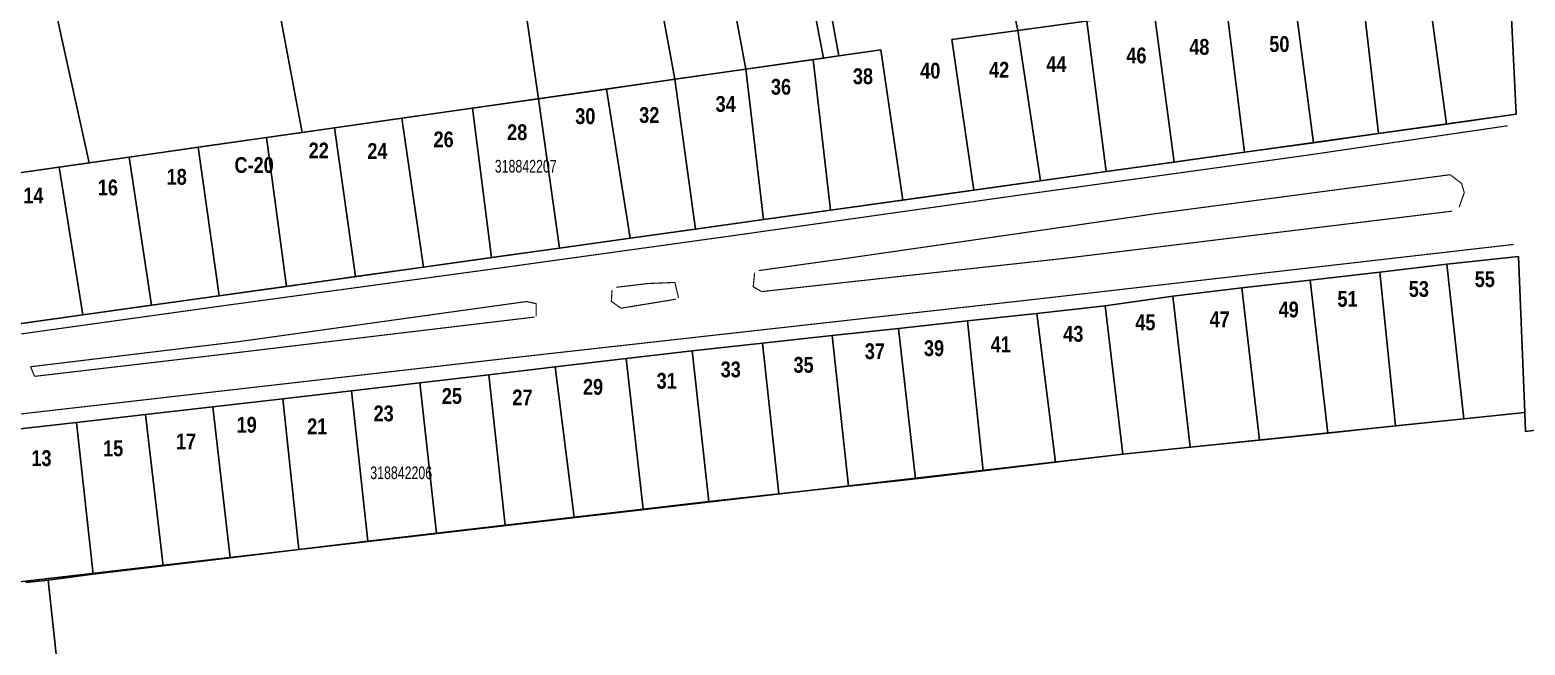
# Model space of a CAD drawing. Extents: x 204834 to 208707, y 4853033 to 4855981.
# Drawn here: x 205149.9 to 205386.4, y 4854662.8 to 4854760.1 of the extents above; entities that cross this region are included whole.
import ezdxf
from ezdxf.enums import TextEntityAlignment as Align

# ---------------------------------------------------------------- set-up
doc = ezdxf.new("R2010")
doc.units = 0
doc.header["$LTSCALE"] = 1.5
doc.header["$MEASUREMENT"] = 0
for name, color, linetype in [('CD-MALHA-LOTES', 40, 'CONTINUOUS'), ('CD_TXT_QUADRA', 7, 'CONTINUOUS'), ('RU-QUADRAS', 6, 'CONTINUOUS'), ('SV-RUA-PAVIM-S-GUIA-C-GUIA', 7, 'CONTINUOUS'), ('Th_NmrPort', 7, 'CONTINUOUS')]:
    doc.layers.add(name, color=color, linetype=linetype)
doc.styles.add('ARIAL', font='ARIAL.TTF')
doc.styles.get("Standard").update_dxf_attribs({"font": 'swisscbo.ttf'})

msp = doc.modelspace()

# ---------------------------------------------------------------- linework, layer by layer
at = {"layer": 'CD-MALHA-LOTES', "linetype": 'Continuous', "flags": 128}
for points in [[(205386.4, 4854699.58), (205386.47, 4854696.6), (205391.55, 4854697.28), (205391.22, 4854776.14), (205796.08, 4854803.23)], [(205297.87, 4854799.81), (205306.18, 4854760.03)], [(205267.82, 4854795.41), (205275.45, 4854755.67)], [(205277.89, 4854756.03), (205270.6, 4854795.87)], [(205263.16, 4854753.92), (205255.78, 4854793.56)], [(205230.34, 4854749.24), (205224.57, 4854789.16)], [(205192.97, 4854743.9), (205185.54, 4854783.6)], [(205159.26, 4854739.09), (205150.63, 4854778.39)], [(205383.85, 4854770.74), (205385, 4854746.77)], [(205374.01, 4854745.24), (205370.79, 4854768.94)], [(205352.93, 4854742.28), (205349.84, 4854766.05)], [(205363.25, 4854743.73), (205360.47, 4854767.52)], [(205342.04, 4854740.77), (205339.08, 4854764.57)], [(205251.94, 4854752.32), (205249.93, 4854763.22)], [(205320.16, 4854737.71), (205317.1, 4854761.53)], [(205330.93, 4854739.21), (205327.74, 4854763)], [(205295.73, 4854758.59), (205306.18, 4854760.03)], [(205306.18, 4854760.03), (205307.58, 4854760.22)], [(205309.78, 4854736.25), (205306.18, 4854760.03)], [(205277.89, 4854756.03), (205284.49, 4854756.96)], [(205287.99, 4854733.21), (205284.49, 4854756.96)], [(205299.23, 4854734.78), (205295.73, 4854758.59)], [(205263.16, 4854753.92), (205273.83, 4854755.44)], [(205273.83, 4854755.44), (205275.45, 4854755.67)], [(205276.54, 4854731.61), (205273.83, 4854755.44)], [(205275.45, 4854755.67), (205277.89, 4854756.03)], [(205241.12, 4854750.77), (205251.94, 4854752.32)], [(205251.94, 4854752.32), (205263.16, 4854753.92)], [(205255.19, 4854728.62), (205251.94, 4854752.32)], [(205265.96, 4854730.13), (205263.16, 4854753.92)], [(205230.34, 4854749.24), (205241.12, 4854750.77)], [(205244.88, 4854727.18), (205241.12, 4854750.77)], [(205208.74, 4854746.15), (205219.93, 4854747.75)], [(205219.93, 4854747.75), (205230.34, 4854749.24)], [(205222.91, 4854724.11), (205219.93, 4854747.75)], [(205233.65, 4854725.61), (205230.34, 4854749.24)], [(205192.97, 4854743.9), (205198.08, 4854744.63)], [(205198.08, 4854744.63), (205208.74, 4854746.15)], [(205201.39, 4854721.1), (205198.08, 4854744.63)], [(205212.17, 4854722.6), (205208.74, 4854746.15)], [(205374.01, 4854745.24), (205363.25, 4854743.73)], [(205385, 4854746.77), (205374.01, 4854745.24)], [(205176.49, 4854741.55), (205187.35, 4854743.1)], [(205187.35, 4854743.1), (205192.97, 4854743.9)], [(205190.51, 4854719.53), (205187.35, 4854743.1)], [(205352.93, 4854742.28), (205342.04, 4854740.77)], [(205363.25, 4854743.73), (205352.93, 4854742.28)], [(205159.26, 4854739.09), (205165.61, 4854740)], [(205165.61, 4854740), (205176.49, 4854741.55)], [(205169.12, 4854716.58), (205165.61, 4854740)], [(205179.85, 4854718.08), (205176.49, 4854741.55)], [(205342.04, 4854740.77), (205330.93, 4854739.21)], [(205144.07, 4854736.92), (205154.53, 4854738.42)], [(205154.53, 4854738.42), (205159.26, 4854739.09)], [(205158.26, 4854715.06), (205154.53, 4854738.42)], [(205320.16, 4854737.71), (205309.78, 4854736.25)], [(205330.93, 4854739.21), (205320.16, 4854737.71)], [(205309.78, 4854736.25), (205299.23, 4854734.78)], [(205287.99, 4854733.21), (205276.54, 4854731.61)], [(205299.23, 4854734.78), (205287.99, 4854733.21)], [(205276.54, 4854731.61), (205265.96, 4854730.13)], [(205255.19, 4854728.62), (205244.88, 4854727.18)], [(205265.96, 4854730.13), (205255.19, 4854728.62)], [(205233.65, 4854725.61), (205222.91, 4854724.11)], [(205244.88, 4854727.18), (205233.65, 4854725.61)], [(205222.91, 4854724.11), (205212.17, 4854722.6)], [(205374.02, 4854723.05), (205385.36, 4854724.27)], [(205385.36, 4854724.27), (205386.4, 4854699.58)], [(205201.39, 4854721.1), (205190.51, 4854719.53)], [(205212.17, 4854722.6), (205201.39, 4854721.1)], [(205352.45, 4854720.55), (205363.42, 4854721.82)], [(205363.42, 4854721.82), (205374.02, 4854723.05)], [(205365.92, 4854697.47), (205363.42, 4854721.82)], [(205376.76, 4854698.58), (205374.02, 4854723.05)], [(205190.51, 4854719.53), (205179.85, 4854718.08)], [(205330.72, 4854718.03), (205341.63, 4854719.3)], [(205341.63, 4854719.3), (205352.45, 4854720.55)], [(205344.39, 4854695.25), (205341.63, 4854719.3)], [(205355.22, 4854696.36), (205352.45, 4854720.55)], [(205169.12, 4854716.58), (205158.26, 4854715.06)], [(205179.85, 4854718.08), (205169.12, 4854716.58)], [(205309.21, 4854715.29), (205320, 4854716.47)], [(205320, 4854716.47), (205330.72, 4854718.03)], [(205322.79, 4854693.02), (205320, 4854716.47)], [(205333.44, 4854694.12), (205330.72, 4854718.03)], [(205158.26, 4854715.06), (205147.52, 4854713.54)], [(205287.28, 4854712.89), (205298.24, 4854714.09)], [(205298.24, 4854714.09), (205309.21, 4854715.29)], [(205300.72, 4854690.39), (205298.24, 4854714.09)], [(205312.13, 4854691.75), (205309.21, 4854715.29)], [(205265.8, 4854710.57), (205276.81, 4854711.76)], [(205276.81, 4854711.76), (205287.28, 4854712.89)], [(205279.39, 4854687.95), (205276.81, 4854711.76)], [(205289.99, 4854689.12), (205287.28, 4854712.89)], [(205244.21, 4854708.13), (205254.64, 4854709.36)], [(205254.64, 4854709.36), (205265.8, 4854710.57)], [(205257.29, 4854685.52), (205254.64, 4854709.36)], [(205268.35, 4854686.74), (205265.8, 4854710.57)], [(205222.48, 4854705.57), (205233.01, 4854706.81)], [(205233.01, 4854706.81), (205244.21, 4854708.13)], [(205235.99, 4854683.05), (205233.01, 4854706.81)], [(205246.89, 4854684.31), (205244.21, 4854708.13)], [(205211.57, 4854704.28), (205222.48, 4854705.57)], [(205225.07, 4854681.77), (205222.48, 4854705.57)], [(205189.89, 4854701.77), (205200.78, 4854703.03)], [(205200.78, 4854703.03), (205211.57, 4854704.28)], [(205203.34, 4854679.25), (205200.78, 4854703.03)], [(205214.21, 4854680.51), (205211.57, 4854704.28)], [(205168.19, 4854699.27), (205178.85, 4854700.5)], [(205178.85, 4854700.5), (205189.89, 4854701.77)], [(205181.59, 4854676.63), (205178.85, 4854700.5)], [(205192.44, 4854677.94), (205189.89, 4854701.77)], [(205146.45, 4854696.81), (205157.28, 4854698)], [(205157.28, 4854698), (205168.19, 4854699.27)], [(205159.9, 4854674.01), (205157.28, 4854698)], [(205170.96, 4854675.35), (205168.19, 4854699.27)], [(205365.92, 4854697.47), (205355.22, 4854696.36)], [(205376.76, 4854698.58), (205365.92, 4854697.47)], [(205386.4, 4854699.58), (205376.76, 4854698.58)], [(205344.39, 4854695.25), (205333.44, 4854694.12)], [(205355.22, 4854696.36), (205344.39, 4854695.25)], [(205322.79, 4854693.02), (205312.13, 4854691.75)], [(205333.44, 4854694.12), (205322.79, 4854693.02)], [(205300.72, 4854690.39), (205289.99, 4854689.12)], [(205312.13, 4854691.75), (205300.72, 4854690.39)], [(205279.39, 4854687.95), (205268.35, 4854686.74)], [(205289.99, 4854689.12), (205279.39, 4854687.95)], [(205257.29, 4854685.52), (205246.89, 4854684.31)], [(205268.35, 4854686.74), (205257.29, 4854685.52)], [(205235.99, 4854683.05), (205225.07, 4854681.77)], [(205246.89, 4854684.31), (205235.99, 4854683.05)], [(205225.07, 4854681.77), (205214.21, 4854680.51)], [(205203.34, 4854679.25), (205192.44, 4854677.94)], [(205214.21, 4854680.51), (205203.34, 4854679.25)], [(205181.59, 4854676.63), (205170.96, 4854675.35)], [(205192.44, 4854677.94), (205181.59, 4854676.63)], [(205159.9, 4854674.01), (205152.79, 4854673.06)], [(205170.96, 4854675.35), (205159.9, 4854674.01)], [(205152.79, 4854673.06), (205149.27, 4854672.73)], [(205152.79, 4854673.06), (205154.38, 4854658.42)]]:
    msp.add_lwpolyline(points, dxfattribs=at)
at = {"layer": 'RU-QUADRAS', "linetype": 'Continuous'}
msp.add_lwpolyline([(205346.53, 4854246.15), (205280.22, 4854363.61, 0.007344), (205177.7, 4854509.57), (205175.67, 4854533.79), (205408.99, 4854550.53), (205400.61, 4854652.83), (205094.55, 4854628.75), (205081.29, 4854649.58), (205069.84, 4854648.26), (205059.8, 4854662.58), (205322.79, 4854693.02), (205386.4, 4854699.58), (205386.47, 4854696.6), (205391.55, 4854697.28), (205391.22, 4854776.14), (205796.08, 4854803.23), (206032.08, 4854817.08)], format="xyb", dxfattribs=at)
msp.add_lwpolyline([(205097.89, 4854730.33), (205101.59, 4854716.32), (205043.81, 4854704.97), (205046.36, 4854699.41), (205385, 4854746.77), (205383.85, 4854770.74), (205306.18, 4854760.03), (205297.87, 4854799.81), (205270.6, 4854795.87), (205277.89, 4854756.02), (205097.89, 4854730.33)], close=True, dxfattribs=at)
for points in [[(205052.03, 4854763.68), (205150.63, 4854778.39), (205185.54, 4854783.6), (205224.57, 4854789.16), (205234.76, 4854790.43), (205244.54, 4854791.82), (205255.78, 4854793.56), (205267.82, 4854795.41), (205275.45, 4854755.67), (205275.45, 4854755.67), (205263.16, 4854753.92), (205251.94, 4854752.32), (205241.12, 4854750.77), (205219.93, 4854747.75), (205208.74, 4854746.15), (205198.08, 4854744.63), (205187.35, 4854743.1), (205176.49, 4854741.55), (205165.61, 4854740), (205154.53, 4854738.42), (205144.07, 4854736.92)], [(205146.45, 4854696.81), (205157.28, 4854698), (205168.19, 4854699.27), (205178.85, 4854700.5), (205189.89, 4854701.77), (205200.78, 4854703.03), (205211.57, 4854704.28), (205222.48, 4854705.57), (205233.01, 4854706.81), (205244.21, 4854708.13), (205254.64, 4854709.36), (205265.8, 4854710.57), (205276.81, 4854711.76), (205287.28, 4854712.89), (205298.24, 4854714.09), (205309.21, 4854715.29), (205320, 4854716.47), (205330.72, 4854718.03), (205341.63, 4854719.3), (205352.45, 4854720.55), (205363.42, 4854721.82), (205374.02, 4854723.05), (205385.36, 4854724.27), (205386.4, 4854699.58), (205376.76, 4854698.58), (205365.92, 4854697.47), (205355.22, 4854696.36), (205344.39, 4854695.25), (205333.44, 4854694.12), (205322.79, 4854693.02), (205312.13, 4854691.75), (205300.72, 4854690.39), (205289.99, 4854689.12), (205279.39, 4854687.95), (205268.35, 4854686.74), (205257.29, 4854685.52), (205246.89, 4854684.31), (205235.99, 4854683.05), (205225.07, 4854681.77), (205214.21, 4854680.51), (205203.34, 4854679.25), (205192.44, 4854677.94), (205181.59, 4854676.63), (205170.96, 4854675.35), (205159.9, 4854674.01), (205152.79, 4854673.06), (205149.27, 4854672.73)]]:
    msp.add_lwpolyline(points, dxfattribs=at)
at = {"layer": 'SV-RUA-PAVIM-S-GUIA-C-GUIA', "linetype": 'Continuous', "const_width": 0.18}
for points in [[(205383.66, 4854744.96), (205351.86, 4854740.29), (205306.98, 4854734.07), (205260.85, 4854727.54), (205221.49, 4854722.08), (205180.77, 4854716.53), (205133.57, 4854709.95), (205103.33, 4854705.87)], [(205051.88, 4854688.47), (205138.8, 4854698.27), (205226.67, 4854708.31), (205309.29, 4854717.55), (205384.63, 4854726.19)]]:
    msp.add_lwpolyline(points, dxfattribs=at)
at = {"layer": 'SV-RUA-PAVIM-S-GUIA-C-GUIA', "const_width": 0.18}
for points in [[(205328.04, 4854731.06), (205374.56, 4854737.22)], [(205374.56, 4854737.22), (205376.36, 4854735.86), (205376.81, 4854734.39), (205375.98, 4854732.06)], [(205279.44, 4854724.04), (205328.04, 4854731.06)], [(205374.89, 4854731.45), (205313.34, 4854723.96)], [(205265.17, 4854722.05), (205279.44, 4854724.04)], [(205313.34, 4854723.96), (205265.64, 4854718.73)], [(205265.64, 4854718.73), (205264.32, 4854719.49), (205264.54, 4854721.71)], [(205243.39, 4854716.1), (205241.88, 4854717.19), (205241.99, 4854718.93)], [(205242.64, 4854719.41), (205247.74, 4854720.01)], [(205247.74, 4854720.01), (205251.93, 4854720.18)], [(205251.93, 4854720.18), (205252.5, 4854717.74)], [(205182.9, 4854710.81), (205228.46, 4854717.16)], [(205228.46, 4854717.16), (205229.99, 4854716.81), (205229.98, 4854714.8)], [(205252.08, 4854717.52), (205243.39, 4854716.1)], [(205229.73, 4854714.7), (205179.71, 4854708.72)], [(205150, 4854706.84), (205182.9, 4854710.81)], [(205150.63, 4854705.32), (205150, 4854706.84)], [(205179.71, 4854708.72), (205150.63, 4854705.32)]]:
    msp.add_lwpolyline(points, dxfattribs=at)

# ---------------------------------------------------------------- texts
at = {"layer": 'CD_TXT_QUADRA', "linetype": 'Continuous', "style": 'ARIAL', "width": 0.7}
for s, p in [('318842207', (205223.44, 4854737.56)), ('318842206', (205203.74, 4854689.07))]:
    msp.add_text(s, height=2, dxfattribs=at).set_placement(p)
at = {"layer": 'Th_NmrPort', "color": 1}
for s, p in [('48', (205333.3, 4854757.44)), ('50', (205345.96, 4854757.89)), ('46', (205323.35, 4854756.08)), ('38', (205280.09, 4854752.79)), ('40', (205290.74, 4854753.68)), ('42', (205301.63, 4854753.82)), ('44', (205310.68, 4854754.72)), ('36', (205267.12, 4854751.13)), ('34', (205258.37, 4854748.41)), ('30', (205236.17, 4854746.48)), ('32', (205246.28, 4854746.66)), ('28', (205225.39, 4854743.94)), ('22', (205194, 4854741.05)), ('24', (205203.28, 4854740.97)), ('26', (205213.75, 4854742.81)), ('C-20', (205182.26, 4854738.75)), ('18', (205171.53, 4854736.89)), ('14', (205148.86, 4854733.94)), ('16', (205160.64, 4854735.2)), ('55', (205378.46, 4854720.7)), ('51', (205356.74, 4854717.58)), ('53', (205368.02, 4854719.14)), ('49', (205347.44, 4854715.9)), ('45', (205324.76, 4854713.86)), ('47', (205336.52, 4854714.34)), ('41', (205301.89, 4854710.38)), ('43', (205313.36, 4854712.06)), ('37', (205281.97, 4854709.3)), ('39', (205291.33, 4854709.78)), ('33', (205259.17, 4854706.42)), ('35', (205270.69, 4854707.14)), ('29', (205237.39, 4854703.66)), ('31', (205249.03, 4854704.62)), ('25', (205215.06, 4854702.22)), ('27', (205226.22, 4854701.98)), ('23', (205204.26, 4854699.46)), ('19', (205182.6, 4854697.66)), ('21', (205193.76, 4854697.42)), ('15', (205161.48, 4854693.94)), ('17', (205173, 4854695.02)), ('13', (205150.13, 4854692.38))]:
    msp.add_text(s, height=2.5, dxfattribs=at).set_placement(p, align=Align.MIDDLE_LEFT)

doc.saveas('drawing.dxf')
